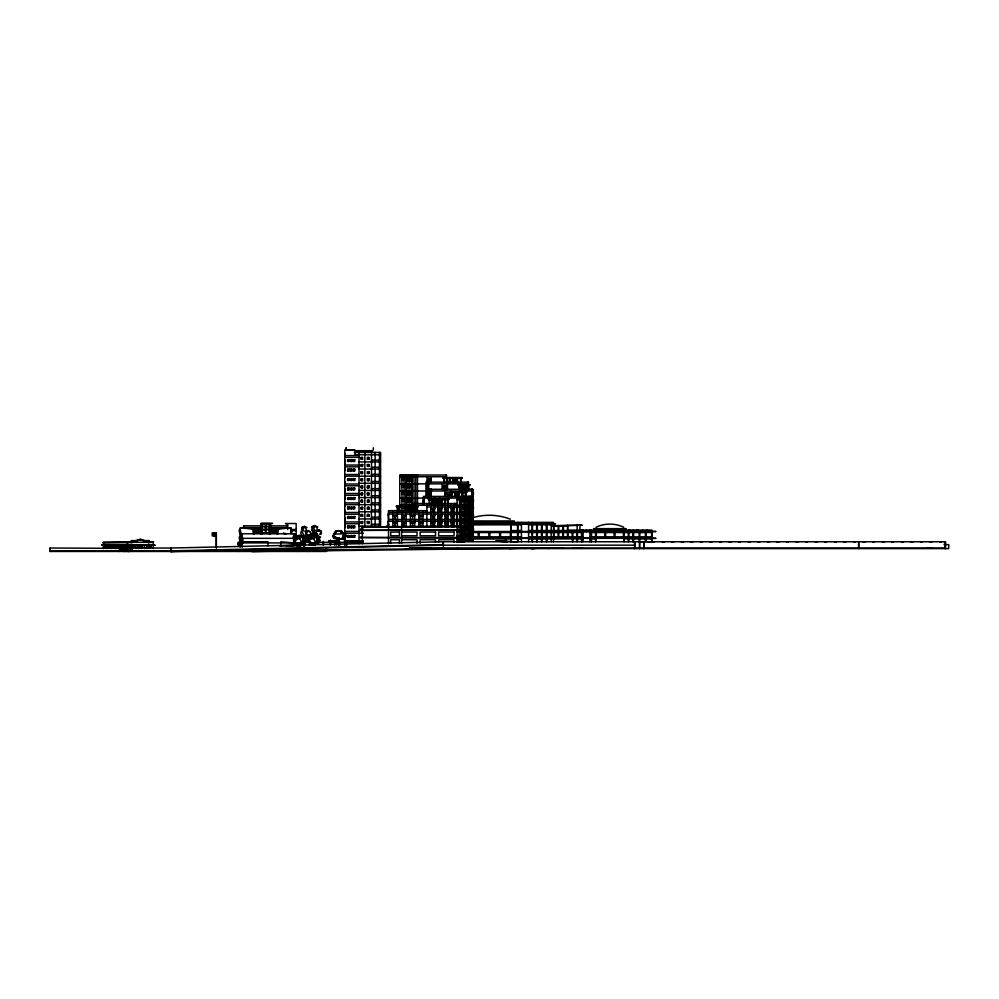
<?xml version="1.0" encoding="UTF-8"?>
<svg xmlns="http://www.w3.org/2000/svg" width="999" height="999" viewBox="0 0 999 999"><rect width="100%" height="100%" fill="white"/><g stroke="black" fill="none" stroke-linecap="round" stroke-linejoin="round"><path stroke-width="1.5" d="M240.272 543.756L240.272 546.603L240.272 527.996L253.396 528.746L240.272 527.996M314.598 545.329L314.598 544.53M338.898 541.745L338.624 537.949L338.998 538.523L336.85 537.962M423.501 503.546L423.501 498.126M445.591 496.416L445.591 492.707M447.914 496.878L447.789 494.48M457.117 496.416L457.142 542.332M459.103 498.126L459.103 496.416M459.577 496.416L459.49 526.935M461.351 498.126L461.351 496.416M461.85 496.416L461.85 499.837M463.399 498.126L463.399 496.416M463.911 496.416L463.961 540.896L472.939 540.896L472.889 537.2M465.222 498.126L465.222 496.416M465.746 496.416L465.746 499.837M467.382 496.416L467.382 540.896M468.231 498.126L468.231 496.416M468.781 496.416L468.781 499.837M469.393 498.126L469.393 496.416M469.955 496.416L470.005 540.896M470.329 498.126L470.329 496.416M471.603 540.896L471.603 496.416L423.501 496.416L423.501 504.083M562.787 530.544L562.787 526.248M563.436 530.544L563.436 526.248M299.225 543.169L299.176 545.953L297.202 545.042L298.389 545.791M298.426 550.661L300.175 550.724C299.525 550.511 298.901 550.337 299.051 550.711L298.339 550.736L299.263 550.199M312.312 528.946L313.536 536.176L313.274 530.644L313.786 535.377L317.295 535.177M311.064 549.825L311.201 550.836C317.794 550.237 304.096 550.924 315.572 550.149M313.199 544.68L313.124 543.169M314.648 544.467L314.51 542.644L314.785 545.142L314.86 544.293M338.861 539.847L338.786 538.149M339.073 539.248L339.273 538.286M338.811 544.967L338.736 542.794M303.584 535.889L303.471 546.091M311.875 529.682L313.574 532.542L314.922 533.166L316.521 532.03L316.034 530.382L314.398 530.207L313.736 527.734L312.675 527.472M338.524 544.742L339.073 544.18L339.398 544.892L339.26 543.731L338.524 544.842L338.549 542.644M313.424 543.531L313.436 544.842M314.36 543.531L314.373 542.482M120.529 549.138L122.74 548.738L120.255 548.876M338.474 543.806L338.461 544.954L338.549 543.706M314.285 536.176L313.474 530.644L314.086 535.352L316.084 535.064L314.098 535.252L313.424 530.644M123.277 549.687L122.153 549.438M304.52 535.614L303.858 536.788L304.333 535.864M313.823 535.514L313.798 536.226L313.786 535.377M338.748 545.154L338.773 544.23L339.21 545.267M120.105 548.326L49.95 548.039L49.95 551.46L326.448 551.46L326.448 548.601M123.277 549.9L119.605 549.999L123.314 549.6M120.105 548.226L121.678 548.264M122.44 550.087L122.39 549.65M122.827 548.026L123.401 548.414M301.898 536.888L299.812 538.798L295.479 538.836L297.178 535.839L299.188 535.377L302.135 536.088L303.946 537.774L302.535 543.044L299.775 543.768L299.438 542.819L299.275 543.993M313.411 543.668L313.349 542.819L313.174 543.993M339.098 538.723L339.123 545.017M121.953 548.826L122.04 548.788M299.275 550.786L299.051 549.962L299.825 550.037M313.636 550.549L315.309 550.012L314.673 550.736C312.025 552.272 312.212 549.225 311.276 550.599L313.986 550.649L312.287 550.624M314.435 550.087L312.999 550.586C311.213 551.386 313.786 549.188 312.949 550.711L312.237 550.736L314.885 550.661M345.354 537.587L345.904 534.128L344.805 533.828M338.474 539.897L338.624 537.899M120.929 550.087L119.655 549.687L120.38 550.074M121.616 550.037L122.215 549.999M122.69 550.049L122.053 549.999M314.872 542.894L314.872 544.617M338.698 538.586L338.461 537.887L338.836 543.918L338.998 541.495M120.654 550.024L121.341 549.987M338.861 539.972L339.36 545.042M315.147 544.53L315.01 543.344M299.538 546.116L299.563 542.819M312.362 543.656L312.325 542.819M338.798 537.986L339.086 542.957L338.973 539.16M303.821 546.091L303.371 535.526M299.438 542.719L299.363 545.429M313.249 544.517L313.336 542.719M338.998 540.521L338.886 538.011L336.788 538.936L333.666 538.299L333.017 535.826M338.911 539.697L338.748 538.985L338.723 539.822M312.2 542.819L312.287 544.842M339.385 543.743L338.786 544.967L338.873 543.668M299.225 542.732L299.438 542.819M313.124 542.732L313.349 542.819M338.911 537.849L338.748 539.123M339.086 545.179L339.535 543.831M121.753 548.114L122.502 548.039L120.717 548.264M338.549 540.634L338.624 539.835M338.649 542.732L338.661 541.608L339.51 544.905L339.448 543.743M339.46 544.892L338.986 540.384L339.435 541.633M387.562 527.047L388.923 524.425M663.136 541.945L663.836 541.945M691.72 541.833L692.544 541.945M758.691 541.833L759.515 541.945M873.513 541.833L874.325 541.945M921.478 541.945L922.314 541.945M930.931 541.833L931.742 541.833M313.773 535.277L313.274 530.644L313.773 535.189L315.971 536.675M312.862 531.068L313.024 535.139L312.163 536.151L310.689 532.829M312.025 543.993L312.088 543.169M305.457 532.33L305.719 530.656M313.549 543.868L313.386 543.056M305.294 540.459L305.195 538.898L304.732 540.172L305.294 540.459L306.556 536.987M339.173 544.255L338.723 545.292L339.073 544.18M338.249 541.608L338.786 539.048L338.436 539.772M338.773 544.905L338.998 543.668M338.823 545.042L338.449 539.61M304.258 537.462L305.007 536.076L304.071 536.451L304.258 537.462L305.582 539.085M305.007 540.422L304.32 540.909M314.623 543.818L314.685 542.981L315.522 543.531M317.857 537.774L316.433 543.044L313.674 543.768L308.566 542.17L310.701 538.598L313.524 536.525L316.034 536.088L318.431 539.285L317.232 541.795M303.271 538.573L304.096 537.4M339.048 539.835L339.235 539.123L342.033 539.173L344.031 535.639L343.444 534.078M302.51 535.626L302.21 536.713L305.594 534.952L307.118 531.755M303.109 538.286L302.135 536.088L299.625 536.525L295.042 540.646L294.668 542.17L299.775 543.768L294.668 542.17L295.042 538.886L296.179 539.41M307.355 540.409L307.792 538.886L307.417 542.17L312.525 543.768L309.54 542.182M308.566 542.17L308.941 538.886L310.077 539.41M303.072 535.701L302.21 536.713L300.736 533.391L302.522 526.86L305.407 526.835L306.531 530.394M302.535 543.044L303.309 540.447M316.433 543.044L317.607 539.148L318.431 539.285L316.77 539.41M315.796 536.888L313.711 538.798L309.378 538.836L311.076 535.839L313.087 535.377L316.034 536.088L317.008 538.286M311.201 550.836L311.8 550.062M304.395 546.091C305.619 536.825 308.916 528.683 304.757 546.091M303.246 535.464L303.946 543.219L306.843 537.025M316.121 537.549L316.496 536.426M315.072 543.893L317.819 543.781L319.081 540.197L319.917 540.334L318.756 542.932L314.972 543.219M341.945 539.085L343.194 535.501L344.031 535.639L342.869 538.236L340.846 538.873M313.574 532.542L314.398 530.207M306.631 532.342L307.954 530.581L310.539 531.78M316.571 531.78L317.894 530.019L320.529 531.743M304.97 542.132C301.785 547.564 311.688 526.523 303.846 543.568L303.858 546.153M304.283 544.068L305.657 539.36L303.946 543.219M339.235 537.749L338.811 538.536L338.449 537.899L338.861 538.985M303.684 550.549L305.469 549.675M338.661 539.672L338.174 540.447M311.8 550.711L311.101 550.736L313.961 549.6M313.636 549.974L315.821 549.912M310.152 534.79L310.639 533.641M320.092 534.215L320.592 533.066M321.004 534.215L321.503 533.066M317.819 543.781L319.917 540.334L319.33 538.773L317.495 535.851L314.535 535.327M304.308 526.111L303.921 526.96L307.005 527.534M314.248 525.536L312.837 527.559M313.873 526.96L314.26 526.111M315.172 525.536L314.772 526.386L317.869 526.972M334.066 534.078L335.427 531.156L338.374 530.631M304.72 550.736L305.357 550.012L301.236 550.824L302.709 549.949M304.857 550.511L305.182 549.837L304.195 550.224M314.673 550.736L315.147 549.837L313.748 550.549L314.498 549.675M314.198 550.849L315.397 550.099M305.17 538.024L305.719 536.962L305.007 536.076M313.761 550.724L315.397 550.162L313.199 550.124L315.784 550.099M334.852 533.503L336.101 531.206L338.836 530.694L344.18 533.853M311.963 550.886L312.874 550.724M313.112 550.886L313.723 550.037M334.802 534.078L336.538 531.156L338.661 530.631L341.608 531.156L343.544 534.153M315.534 534.378L316.558 532.767M309.765 538.773L308.741 540.397L309.265 539.922M334.265 537.612L332.867 535.701L333.891 534.078L341.845 533.803L341.608 531.156L336.626 531.231L333.629 533.803M314.91 550.486L311.8 550.636L312.45 550.287M308.366 535.389L307.667 536.438L308.816 536.913L310.177 535.951M305.157 539.448L305.756 538.623M306.193 533.616L307.168 535.764L306.156 533.828L308.241 530.432M319.093 529.857L317.882 531.218M301.86 530.157L302.372 529.507M311.813 530.157L312.325 529.507M294.605 540.409L295.479 539.31M308.504 540.409L309.378 539.31M320.966 532.405L321.453 531.793L320.229 530.419L318.806 530.019M311.451 536.738L307.417 542.17L310.689 542.182L313.674 543.768M304.021 539.285L301.623 542.007L299.812 538.798M318.431 539.285L315.522 542.007L313.711 538.798M312.512 527.272L313.374 526.286M346.141 536.463L341.783 539.248L338.461 539.148M301.248 550.836L303.109 550.174M313.049 549.6L311.176 550.262L313.299 550.312M311.763 550.549L313.112 550.087M309.765 535.239L310.764 534.203M319.705 534.677L320.704 533.628M343.594 534.04L340.472 531.156L341.933 533.104M314.086 549.9L313.911 550.037M302.547 528.096L301.648 527.834L302.522 526.86L304.046 527.797L305.407 526.835M341.783 539.248L342.632 538.723M304.645 543.481L303.846 543.568M297.39 544.305L295.941 544.705M310.152 544.305L308.691 544.705M311.301 544.305L309.84 544.705M662.325 541.833L663.136 541.833M836.213 541.945L834.402 541.833L836.063 541.945M911.088 541.833L912.749 541.945M930.231 541.833L930.931 541.945M939.797 541.833L941.458 541.945L939.647 541.945M311.064 550.387L312.662 549.949M297.028 545.654L297.714 545.429M297.427 537.624L299.625 536.525L299.188 535.377M311.326 537.624L313.524 536.525L313.087 535.377M311.975 550.162L311.201 550.274L312.887 550.162L311.975 549.825M596.028 527.272C604.632 523.051 615.122 523.051 623.738 527.272M303.521 535.464L304.258 543.081M314.935 535.876L315.871 535.514L316.583 536.388M343.306 535.689L345.854 535.764M360.714 529.782L362.325 529.208M360.714 537.487L362.325 536.913M135.852 540.621L140.447 539.185L144.793 540.621M135.939 541.196L140.447 539.772L144.718 541.196M216.296 535.726L212.225 535.789L212.225 532.942L216.296 532.879L216.383 547.889M306.293 536.338L308.728 535.651M315.022 536.101L317.457 535.427M472.415 517.794C484.765 513.986 498.351 514.497 510.377 519.218M306.069 536.338L308.641 535.651M314.722 536.101L317.295 535.427M318.569 537.549L320.667 537.062M297.927 544.742L296.853 544.505M311.825 544.742L310.751 544.505M319.755 537.062L317.657 537.549L319.717 537.549M319.767 537.624L318.356 537.949L319.156 538.324M309.927 535.839L311.95 535.377L312.375 536.525M306.293 535.988L308.728 535.514M317.457 535.177L314.31 535.851M302.647 550.711L301.848 550.636L305.12 550.249M308.641 535.514L305.382 535.476M308.229 538.836L309.553 538.598M316.221 543.256L318.756 542.932M343.032 539.198L344.018 539.085M338.349 538.336L333.666 538.299L333.429 535.689M538.773 547.939L531.406 548.601L541.982 547.964M286.089 545.966L304.695 545.179M227.51 550.998L222.04 550.886M288.886 545.929L298.089 545.179M639.323 541.995L644.118 541.645M647.976 542.007L652.597 541.645M582.317 547.927L573.151 548.039M291.034 527.996L277.922 528.746L291.034 527.996L291.034 533.753M443.356 545.179L170.692 551.46L443.356 548.601L443.356 541.758L170.692 548.039L170.692 551.46L180.045 550.986M279.77 545.966L295.354 545.179M563.436 547.976L551.086 548.039M303.808 538.024L303.908 536.925M509.165 548.601L523.576 547.952M558.666 547.964L544.742 548.039M304.795 537L305.719 536.962M217.957 550.886L238.212 550.499M241.171 550.948L228.871 550.886M265.697 550.924L251.686 550.886M241.258 549.925L217.957 550.461M386.351 527.347L386.326 526.348L388.499 526.286M170.692 551.46L195.242 550.936M287.35 550.936L251.686 551.46L303.097 550.948M326.124 550.374L355.582 549.949M405.207 549.238L425.374 548.938M326.423 550.711L543.019 548.039M457.43 548.039L458.354 548.026M471.603 496.416L470.954 496.416L471.603 498.126M373.326 447.752L373.326 449.825M355.02 450.686L372.702 450.686L355.02 451.261M354.333 452.435L380.582 452.435L380.582 526.073L359.016 526.073M380.582 454.782L355.02 454.782L355.02 450.087L344.755 450.087L344.767 534.203M359.016 455.569L344.755 455.569L345.117 456.318L344.767 453.221M344.755 457.342L359.016 457.342M361.176 457.455L362.662 457.455L362.625 459.24L361.176 459.24L361.201 457.455L361.251 459.178L362.612 459.178M379.982 457.517L379.982 459.178M367.295 459.24L368.956 459.24L368.943 457.455L367.295 457.455L367.307 459.24L368.906 459.178L368.893 457.517M345.329 460.127L345.117 460.876M371.428 460.127L379.433 460.127M351.885 461.476L350.462 461.476L350.462 459.69L351.885 459.69L351.885 461.476L351.773 459.815M359.016 461.913L380.582 461.913M380.244 464.585L379.982 466.308M362.612 464.647L361.226 464.647L361.251 466.308M367.357 464.647L368.906 464.647L368.893 466.308M344.755 465.047L359.016 465.047M344.755 466.833L359.016 466.833M371.428 467.257L379.433 467.257M344.643 469.018L345.329 469.043M359.016 469.043L380.582 469.043M350.574 469.293L351.773 469.293L351.885 470.966L350.462 470.966L350.462 469.18L351.885 469.18L351.773 470.841L350.574 470.841M354.62 469.293L353.434 469.293L353.434 470.841L354.62 470.841M361.176 471.715L362.662 471.715L362.662 473.501L361.176 473.501L361.201 471.715L361.251 473.439M379.982 471.765L379.982 473.439M371.428 474.388L379.433 474.388M359.016 474.525L344.755 474.525L345.117 477.709L344.805 474.712M345.329 476.173L380.582 476.173M399.762 476.735L446.541 476.735M406.143 477.023L411.9 477.023L411.9 510.964M406.393 477.31L411.65 477.31M401.973 478.509L404.021 478.509L403.097 478.571L403.109 479.47M431.093 478.446L427.584 478.446L427.584 482.155M350.574 478.771L351.773 478.771L351.773 480.332L350.574 480.332M354.62 478.771L353.434 478.771L353.434 480.332L354.62 480.332M361.176 478.846L362.662 478.846L362.662 480.631L361.176 480.631L361.176 478.846L361.251 480.569M379.982 478.896L379.982 480.569M406.755 478.946L411.625 478.946M401.973 479.532L404.021 479.532M427.584 480.157L431.093 480.157M406.73 480.531L411.625 480.531M406.73 480.644L411.625 480.644M345.329 481.518L345.117 482.267M371.428 481.518L379.433 481.518M359.016 483.304L380.582 483.304M399.762 483.866L468.456 483.866M344.755 484.016L359.016 484.016M344.755 485.789L359.016 485.789M401.973 485.639L404.021 485.639M406.755 485.651L411.625 485.651M426.935 485.639L427.884 485.639L427.822 486.663L426.935 486.663M379.982 486.026L380.307 487.749M401.973 486.663L404.021 486.663M447.177 487.287L442.707 487.287L446.953 487.35L446.928 489.747M406.73 487.487L411.625 487.487M362.612 487.699L361.226 487.699L361.251 486.026M367.357 487.699L368.906 487.699L368.906 486.026M371.428 488.648L379.433 488.648M428.733 489.285L472.889 489.285L472.889 492.707M359.016 490.434L380.582 490.434M399.762 490.996L472.889 490.996M406.73 491.058L411.625 491.058M429.995 491.283L431.218 491.283M430.02 491.57L431.193 491.57M466.845 491.858L450.874 491.858L450.874 492.482L466.845 492.482L466.77 491.858M472.015 492.707L473.464 492.707L473.464 494.418L471.878 494.48M401.973 492.769L404.021 492.769M406.755 492.782L411.625 492.782M426.935 492.769L427.884 492.769L427.822 493.793L426.935 493.793L427.859 493.731M430.045 492.707L428.184 492.707L428.184 494.418L430.045 494.418M362.662 493.106L361.176 493.106L361.201 494.88L362.662 494.88L362.625 493.106L361.226 493.156L361.251 494.83M367.295 493.106L368.956 493.106L368.943 494.88L367.295 494.88L367.307 493.106L368.906 493.156L368.893 494.83M379.982 493.156L379.982 494.83M344.755 493.494L359.016 493.494M402.897 493.731L402.023 493.731L402.023 492.819M401.973 493.793L404.021 493.793L402.934 492.769M406.73 494.505L411.625 494.505M450.112 494.418L445.517 494.418L445.517 492.707L450.112 492.707L450.112 496.89M406.73 494.617L411.625 494.617M344.755 495.279L359.016 495.279M371.428 495.779L379.433 495.779M344.643 497.627L345.329 497.564M359.016 497.564L380.582 497.564M350.574 497.739L351.773 497.739L351.773 499.288L350.462 499.4L350.462 497.627L351.885 497.627L351.885 499.4L350.574 499.288M354.62 497.739L353.434 497.739L353.434 499.288L354.62 499.288M406.73 498.076L411.625 498.076M472.652 498.064L399.762 498.126M423.638 498.414L423.151 504.607M430.706 499.425L446.503 499.425M448.751 499.612L428.396 499.612L428.396 498.988L448.751 498.988L448.663 499.612L448.539 498.988M401.973 499.9L404.021 499.9M406.755 499.912L411.625 499.912M435.314 499.837L439.373 499.837L439.335 504.02M457.117 499.837L473.464 499.837L473.464 501.548L471.878 501.61M361.176 500.237L362.662 500.237L362.662 502.01L361.176 502.01L361.176 500.237L361.251 501.96M379.982 500.287L379.982 501.96M401.973 500.924L404.021 500.924M435.314 501.548L439.373 501.548M459.577 501.548L462.337 501.548L462.337 499.837M463.911 501.548L466.271 501.548L466.271 499.837M467.382 501.548L469.318 501.548L469.318 499.837M469.955 501.548L471.453 501.548L471.453 499.837M423.813 501.923L423.876 504.145M345.329 502.909L359.016 502.972M371.428 502.909L379.433 502.909M414.011 503.546L456.181 503.546L456.181 505.257M344.755 504.682L380.582 504.682M399.762 505.257L414.011 505.257M414.797 505.257L472.939 505.257M405.844 506.555L401.511 506.743M407.667 506.555L414.847 506.555M417.982 506.743L396.278 506.743L396.328 506.118L417.982 506.118L417.882 506.743M401.973 507.03L404.021 507.03M406.755 507.042L411.625 507.042M426.898 506.968L473.464 506.968L473.464 508.678L472.015 508.678M351.885 507.105L350.462 507.105L350.462 508.891L351.885 508.891L351.885 507.105L351.773 508.778M402.897 507.08L402.023 507.08L402.048 507.992M403.097 507.08L403.971 507.08M379.982 507.417L379.982 509.09M401.973 508.054L404.021 508.054M417.17 508.678L414.56 508.678L414.56 506.968L417.17 506.968L417.12 511.151M451.173 508.678L454.445 508.678L454.445 506.968M406.73 508.878L411.625 508.878M417.145 508.741L415.035 508.741L415.035 510.676M434.515 508.728L430.831 508.728L434.84 508.678L434.84 506.968M441.645 508.728L438.211 508.728L442.008 508.678L442.008 506.968M448.164 508.728L445.03 508.728L448.563 508.678L448.563 506.968M451.211 508.728L454.008 508.728L454.046 526.648L451.211 526.585L451.173 503.546M470.954 512.387L470.954 508.678L469.967 508.728L471.453 508.678L471.453 506.968M472.652 508.728L472.889 528.359M371.428 510.039L379.433 510.039M426.898 510.676L388.511 510.676L388.511 543.756M359.016 511.813L380.582 511.813M344.755 512.462L359.016 512.462M388.511 512.387L472.939 512.387M344.755 514.235L359.016 514.235M388.449 514.21L388.511 515.122M361.176 514.485L362.662 514.485L362.662 516.271L361.176 516.271L361.201 514.485L361.251 516.221L362.612 516.221M379.982 514.547L379.982 516.221M392.944 515.809L397.402 515.809M401.76 515.809L406.218 515.809L406.218 514.098M410.427 515.809L414.822 515.809L414.822 514.098M418.856 515.809L423.139 515.809L423.139 514.098M430.781 515.809L434.84 515.809L434.84 514.098M438.161 515.809L442.008 515.809L442.008 514.098M444.992 515.809L448.563 515.809L448.563 514.098M451.173 515.809L454.445 515.809L454.445 514.098M459.577 515.809L462.337 515.809L462.337 514.098M463.911 515.809L466.271 515.809L466.271 514.098M467.382 515.809L469.318 515.809L469.318 514.098M469.955 515.809L471.453 515.809L471.453 514.098M472.015 515.809L473.464 515.809L473.464 514.098L387.937 514.098L388.511 515.871M392.994 515.859L397.302 515.859M401.81 515.859L406.069 515.859M410.464 515.859L414.622 515.859M418.881 515.859L422.889 515.859M430.831 515.859L434.515 515.859M438.211 515.859L441.645 515.859M445.03 515.859L448.164 515.859M451.211 515.859L454.008 515.859M459.615 515.859L461.863 515.859M463.936 515.859L465.784 515.859M467.395 515.859L468.818 515.859M469.967 515.859L470.941 515.859M367.295 516.271L368.956 516.271L368.956 514.485L367.295 514.485L367.295 516.271L368.906 516.221L368.893 514.547M350.574 516.708L351.773 516.708L351.773 518.256L350.574 518.256M354.62 516.708L353.434 516.708L353.434 518.256L354.62 518.256M371.428 517.17L379.433 517.17M359.016 518.943L380.582 518.943M472.939 519.517L388.449 519.455L388.449 515.809M471.728 520.941L514.323 520.941M362.662 521.615L361.176 521.615L361.201 523.401L362.662 523.401L362.625 521.615L361.226 521.678L361.251 523.351M367.295 521.615L368.956 521.615L368.956 523.401L367.295 523.401L367.295 521.615L368.906 521.678L368.906 523.351M379.982 521.678L379.982 523.351M344.755 521.94L359.016 521.94M388.449 522.252L388.449 521.291M472.564 522.365L553.533 522.365L553.533 541.72M392.944 522.939L397.402 522.939M401.76 522.939L406.218 522.939L406.218 521.228M410.427 522.939L414.822 522.939L414.822 521.228M418.856 522.939L423.139 522.939L423.139 521.228M430.781 522.939L434.84 522.939L434.84 521.228M438.161 522.939L442.008 522.939L442.008 521.228M444.992 522.939L448.563 522.939L448.563 521.228M451.173 522.939L454.445 522.939L454.445 521.228M459.577 522.939L462.337 522.939L462.337 521.228M463.911 522.939L466.271 522.939L466.271 521.228M467.382 522.939L469.318 522.939L469.318 521.228M469.955 522.939L471.453 522.939L471.453 521.228M471.878 522.989L473.464 522.939L473.464 521.228L387.937 521.228L388.449 526.648L472.652 526.585M344.755 523.726L359.016 523.726M472.277 523.801L555.556 523.801L472.277 524.363M371.428 524.288L379.433 524.288M511.088 524.363L517.557 524.363M472.564 524.825L521.453 524.825M528.583 524.825L553.533 524.825M261.85 525.836L243.581 525.836L243.544 527.447M269.455 525.836L287.724 525.899M344.643 526.073L345.329 526.073M553.533 526.248L567.794 526.248M392.994 526.585L397.302 526.585M406.069 526.585L401.81 526.585L401.748 510.676M410.464 526.585L414.622 526.585L414.66 510.676M438.211 526.585L441.645 526.585L441.658 503.546M459.615 526.585L461.863 526.585L461.9 508.678L459.615 508.728L462.337 508.678L462.337 506.968M463.936 526.585L465.784 526.585M467.395 526.585L468.818 526.585M469.967 526.585L470.941 526.585L470.954 522.939M261.95 527.609L243.694 527.609L243.694 525.899M269.368 527.609L287.612 527.609M463.911 528.359L473.464 528.359L473.464 530.069L471.878 530.119M593.518 528.646L626.248 528.646M251.973 528.746L261.95 528.746L261.95 534.003M279.345 528.746L269.368 528.746L269.368 534.003M240.272 529.495L239.423 529.495L239.423 532.317L240.559 532.317M253.396 529.495L262.587 529.495M268.719 529.495L277.922 529.495M290.472 529.495L296.166 529.495M253.396 530.069L261.95 530.069M270.504 530.069L277.922 530.069M463.911 530.069L466.271 530.069L466.271 528.359M467.382 530.069L469.318 530.069L469.318 528.359M469.955 530.069L471.453 530.069L471.453 528.359M464.935 530.357L359.902 530.357L464.935 529.782L464.91 533.716L464.722 529.782M510.764 530.544L521.453 530.544M528.583 530.544L567.469 530.544M579.732 530.556L580.057 525.224M239.423 530.644L240.559 530.644L240.559 536.625L239.423 536.625L239.423 539.448L240.559 539.448M253.396 530.756L262.625 530.644M268.694 530.644L277.922 530.744M296.166 530.644L290.746 530.631L290.746 532.317L291.895 532.317L291.895 529.495M359.016 531.418L344.755 531.418L345.117 532.18M472.165 531.493L656.006 531.493L472.277 532.067M259.34 531.893L254.096 531.893L254.096 532.979L259.403 533.029L259.403 531.83L254.046 531.83L254.046 534.228M277.21 531.893L271.965 531.893L271.965 532.979M401.598 532.067L417.02 532.067L417.02 535.776L401.598 535.776M457.142 532.067L463.786 532.067M472.627 532.529L521.453 532.529M528.583 532.529L583.079 532.529M589.872 532.529L651.972 532.529M277.21 532.979L271.915 533.029L271.915 531.83L277.272 531.83L277.272 534.228M254.096 533.091L255.769 533.091M275.537 533.091L277.21 533.091M344.755 533.204L363.386 533.204M261.663 533.354L265.372 533.354M265.946 533.354L269.643 533.354M463.911 533.778L472.939 533.778M240.509 534.79L240.509 532.405M463.911 535.489L473.464 535.489L473.464 537.2L472.015 537.2M350.574 535.664L351.773 535.664L351.773 537.225L350.462 537.337L350.462 535.551L351.885 535.551L351.885 537.337L350.574 537.225M354.62 535.664L353.434 535.664L353.434 537.225L354.62 537.225M457.142 535.776L463.786 535.776M293.319 536.625L296.166 536.625M472.627 536.825L521.453 536.825M528.583 536.825L583.079 536.825M589.922 536.825L651.972 536.825M463.911 537.2L466.271 537.2L466.271 535.489M467.382 537.2L469.318 537.2L469.318 535.489M469.955 537.2L471.453 537.2L471.453 535.489M463.936 537.25L465.784 537.25M467.395 537.25L468.818 537.25M469.967 537.25L470.941 537.25M464.935 537.487L359.902 537.487L464.935 538.049M239.423 537.774L240.559 537.774L240.559 543.756M293.319 537.774L296.166 537.774M472.727 537.774L656.006 538.336L472.564 538.336M472.564 538.911L521.453 538.911M528.583 538.911L583.079 538.798M589.922 538.798L595.854 538.798M623.913 538.798L651.972 538.798M401.598 539.76L417.02 539.76L417.02 543.468M457.142 539.76L463.786 539.76M336.638 540.334L336.638 545.179M136.101 540.621L131.319 540.621L131.319 542.045M144.555 540.621L149.326 540.621L149.326 542.045M328.546 540.759L336.638 540.759M363.299 540.759L344.193 540.759L363.299 541.046M148.951 540.909L144.643 540.909L140.322 539.485L136.014 540.909L131.706 540.909L131.843 542.619M336.576 540.909L328.596 540.958L336.638 541.046M344.755 540.909L363.299 540.909M505.432 540.971L495.741 540.971L507.067 542.007M131.843 541.196L136.176 541.196M144.48 541.196L148.814 541.196L148.814 542.619M496.84 541.033L505.656 541.033M242.282 541.758L267.957 541.758L267.957 545.754M240.509 541.92L240.509 538.374M652.609 541.833L654.42 541.833L652.609 541.945M903.183 541.945L901.373 541.833M912.749 541.833L911.088 541.945M920.516 541.833L922.314 541.833M930.081 541.945L931.742 541.945M132.08 542.045L103.009 542.619L132.08 542.619L132.08 541.196M148.426 542.045L153.634 542.045L148.426 542.619M241.758 542.257L237.999 542.257L237.999 544.892L240.846 544.892M301.985 542.332L310.539 542.332M317.657 542.332L363.299 542.332M350.1 542.682L353.671 542.682M237.999 543.756L240.846 543.756M293.319 543.756L296.166 543.756L296.166 544.892L293.319 544.892M242.282 544.043L240.572 544.043L242.282 542.907L293.619 542.907L280.781 541.758L280.781 545.754M443.356 544.617L170.692 550.886L129.895 550.886M944.055 544.617L948.725 544.617L948.725 548.601L409.428 548.601M101.823 545.217L154.808 545.217M634.602 545.179L443.156 545.179L443.156 541.758L945.541 541.758L945.541 548.601M104.333 546.328L106.331 546.89M108.329 546.328L110.39 546.328L108.379 546.89M116.334 546.328L118.394 546.89L116.384 546.328M129.545 546.328L133.878 546.328L129.595 546.84M142.507 546.328L138.174 546.328L142.482 546.89M104.358 546.553L106.356 546.553M108.354 546.553L110.365 546.553M112.363 546.553L114.361 546.553M116.359 546.553L118.369 546.553M120.367 546.553L122.365 546.553M124.363 546.553L126.374 546.553M129.595 546.553L133.829 546.553M138.224 546.553L142.457 546.553M146.841 546.553L151.074 546.553M104.358 546.665L106.356 546.665M108.354 546.665L110.365 546.665M112.363 546.665L114.361 546.665M116.359 546.665L118.369 546.665M120.367 546.665L122.365 546.665M124.363 546.665L126.374 546.665M129.595 546.665L133.829 546.665M138.224 546.665L142.457 546.665M146.841 546.665L151.074 546.665M106.381 546.89L104.408 546.84M114.385 546.89L112.338 546.328L114.336 546.89M126.386 546.89L124.388 546.328L126.336 546.89M146.791 546.89L151.099 546.328L146.816 546.89M104.333 547.464L106.381 547.464M108.329 547.464L110.39 547.464M112.338 547.464L114.385 547.464M116.334 547.464L118.394 547.464M119.455 547.464L123.851 547.464M124.338 547.464L126.386 547.464L126.336 551.46M138.174 547.464L142.507 547.464M146.791 547.464L151.124 547.464M130.644 547.752L129.895 547.752L129.895 551.46M132.33 548.039L170.841 548.039L170.841 551.46M409.428 548.039L944.792 548.039L944.792 541.758M119.568 548.239L123.401 548.114M119.593 548.414L120.392 548.326M130.632 548.538L131.781 548.538L131.731 550.099L130.632 550.099L130.632 548.538L130.682 550.099M326.448 549.175L325.312 549.75M326.448 549.75L324.176 549.75L324.176 550.886M298.089 550.037L238.212 550.037L238.212 551.46M324.176 550.312L323.027 550.886M303.122 550.661L304.932 550.661M49.95 550.886L123.851 550.886M296.853 550.886L326.448 550.886M468.781 505.257L469.955 505.257M313.024 535.139L314.298 535.314M317.857 530.319L321.403 531.218M307.904 530.881L310.589 532.317M304.545 539.847L305.432 539.91M311.788 550.062L313.511 550.137M504.994 540.971L516.171 541.995M428.109 548.601L422.914 548.601M335.327 538.274L337.662 538.548M423.414 548.601L418.831 548.601M286.463 533.703L283.291 533.254L285.214 533.953M418.606 548.601L414.66 548.601M310.851 543.793L311.488 543.893M309.702 543.793L310.339 543.893M296.953 543.793L297.59 543.893M413.723 548.601L410.414 548.601M409.615 548.089L412.325 548.039M338.474 540.397L338.898 541.545M296.628 545.529L297.265 545.666M314.922 536.6L315.572 536.763M298.476 545.641L297.202 544.992L299.438 545.879L299.525 544.505L299.538 545.816M337.125 538.661L339.285 539.273L336.301 538.086M312.5 528.096L311.601 527.834L312.475 526.86L313.961 526.798L311.601 527.272L312.462 526.286L316.271 526.261L317.382 529.832M339.161 540.397L339.335 541.545M337.337 538.274L333.341 535.639M293.619 544.617L296.466 545.754M316.433 536.8L315.522 536.401L315.871 535.314L316.621 535.889M386.326 526.348L386.95 526.623M315.534 526.323L316.945 526.972M319.268 537.375L320.067 537.749M319.156 537.749L316.883 533.616M309.203 538.324L307.704 538.124L308.853 538.124L308.529 536.213M310.052 543.831L310.701 544.355M903.034 541.833L901.523 541.945M319.28 530.394L320.492 531.218M316.246 534.915L316.895 535.414M315.334 534.915L315.984 535.414M305.931 535.889L306.668 536.463M334.49 536.413L339.36 539.922M344.755 462.799L345.117 463.449L345.005 460.776M344.755 467.37L345.117 468.007M344.755 484.19L345.117 484.84L345.005 482.167M344.755 488.761L345.117 489.398M344.755 495.891L345.117 496.528M344.767 503.121L345.117 503.658M344.755 505.581L345.117 506.218L345.005 503.546M344.755 510.139L345.117 510.789M344.755 517.27L345.117 517.919M344.767 524.512L345.117 525.049M344.755 526.972L345.117 527.609L345.005 524.937M344.755 538.661L345.117 539.298M344.917 463.236L344.805 460.452M344.767 470.042L345.117 470.579L345.005 467.907M344.917 484.615L344.805 481.843M344.767 491.433L345.117 491.97L345.005 489.285M344.917 496.316L345.117 499.088L344.755 498.451M344.917 506.006L344.805 503.234M344.767 512.824L345.117 513.349L345.005 510.676M344.917 517.707L345.117 520.479L344.755 519.842M344.917 527.397L344.805 524.612M344.917 539.085L345.117 541.87L344.755 541.233M314.947 535.514L315.659 536.388M314.086 535.352L312.787 532.18M338.711 537.887L339.098 538.985M121.316 549.1L121.828 548.738M316.096 533.254L317.07 535.102M301.71 531.043L303.496 534.627M302.535 528.246L304.046 531.331M314.086 536.176L312.787 532.479M344.805 467.582L344.917 470.367M344.805 488.973L344.917 491.745M344.805 510.364L344.917 513.136M316.146 533.041L317.108 535.202M310.689 533.391L311.676 535.614M308.479 536.138L308.816 536.913M313.549 535.352L312.6 532.18M310.427 537.986L310.751 538.886M296.528 537.986L296.853 538.886M338.773 544.23L339.061 545.017M338.961 540.734L339.635 542.794M339.111 541.658L339.623 544.942L338.898 540.734M313.761 536.301L312.675 532.517M314.535 531.992L314.922 533.166M312.125 550.012L312.4 550.886M302.173 550.012L302.447 550.886M342.395 533.528L341.708 531.231L342.307 533.454M344.767 495.991L344.917 498.876M344.767 517.382L344.917 520.267M344.767 538.773L344.917 541.658M339.173 541.72L339.485 542.869L339.323 541.658M338.436 541.545L339.023 543.893M313.586 543.643L313.723 544.767M312.437 543.643L312.575 544.767M299.688 543.643L299.887 545.953L299.825 544.767M338.761 540.671L338.948 541.658M921.478 541.833L920.516 541.945M873.65 541.945L872.826 541.945M758.815 541.833L758.004 541.945M691.845 541.833L691.033 541.945M338.673 542.857L338.286 540.447L338.374 541.583M338.499 541.495L338.748 543.843M339.623 542.844L339.847 544.967M339.26 543.756L339.385 544.905M317.495 535.851L317.732 538.498M304.458 539.273L304.62 543.056M313.948 526.236L313.986 527.222M304.008 526.798L304.046 527.797M304.133 536.738L304.308 542.969M304.408 539.335L304.495 543.219M339.148 539.61L339.248 540.484M315.022 544.305L315.035 545.104M945.329 541.758L945.329 544.617M945.004 541.758L945.004 548.601M944.579 542.22L944.579 543.468M931.78 548.039L927.447 548.039M893.618 541.833L891.807 541.833M893.468 541.945L891.957 541.945M884.053 541.833L882.242 541.945M883.903 541.945L882.392 541.945M874.487 541.833L872.676 541.945M864.909 541.945L863.099 541.945M864.759 541.945L863.248 541.945M858.778 541.758L858.778 548.601M858.578 541.758L858.578 548.039M855.344 541.945L853.533 541.833M855.194 541.945L853.683 541.945M845.778 541.945L843.968 541.833M845.629 541.945L844.118 541.945M826.648 541.833L824.837 541.945M826.485 541.945L824.987 541.945M817.07 541.833L815.259 541.945M816.92 541.945L815.409 541.945M807.504 541.833L805.694 541.945M807.354 541.945L805.843 541.945M797.939 541.833L796.128 541.833M797.789 541.945L796.278 541.945M788.373 541.833L786.563 541.833M788.223 541.945L786.712 541.945M778.808 541.945L776.997 541.945M778.646 541.945L777.147 541.945M769.23 541.945L767.419 541.833M769.08 541.945L767.582 541.945M759.665 541.833L757.854 541.833M750.099 541.833L748.288 541.945M749.949 541.945L748.438 541.945M740.534 541.833L738.723 541.945M740.384 541.945L738.873 541.945M730.968 541.945L729.158 541.833M730.818 541.945L729.307 541.945M721.39 541.945L719.58 541.945M721.241 541.945L719.742 541.945M711.825 541.945L710.014 541.945M711.675 541.945L710.164 541.945M702.26 541.945L700.449 541.833M702.11 541.945L700.599 541.945M692.694 541.833L690.883 541.945M683.129 541.833L681.318 541.833M682.979 541.945L681.468 541.945M673.551 541.945L671.74 541.833M673.401 541.945L671.902 541.945M663.985 541.833L662.325 541.945M651.972 541.658L651.972 530.069L567.794 530.069L567.794 525.224M651.648 532.529L651.648 536.825M651.648 538.798L651.648 541.658M647.29 530.069L647.29 531.493M646.066 532.529L646.066 536.825M646.066 538.798L646.066 541.658M645.404 532.529L645.404 536.825M645.404 538.798L645.404 541.658M643.968 541.758L643.968 548.601M643.768 541.758L643.768 548.601M642.619 530.069L642.619 531.493M639.822 532.529L639.822 536.825M639.822 538.798L639.822 541.658M639.685 541.758L639.685 548.601M639.485 541.758L639.485 548.601M639.173 532.529L639.173 536.825M639.173 538.798L639.173 541.658M637.936 530.069L637.936 531.493M636.688 530.069L636.688 531.493M634.815 541.758L634.815 548.601M634.602 541.758L634.602 548.601M633.591 532.529L633.591 536.825M633.591 538.798L633.591 541.658M633.266 530.069L633.266 541.658M632.941 532.529L632.941 536.825M632.941 538.798L632.941 541.658M629.845 530.069L629.845 531.493M628.92 532.529L628.92 536.825M628.92 538.798L628.92 541.658M628.583 530.069L628.583 532.067M628.259 532.529L628.259 536.825M628.259 538.798L628.259 541.658M624.238 532.529L624.238 536.825M624.238 538.798L624.238 541.658M623.913 530.069L623.913 541.658M623.451 532.529L623.451 536.825M615.022 532.529L615.022 536.825M614.098 532.529L614.098 536.825M605.669 532.529L605.669 536.825M604.745 532.529L604.745 536.825M596.316 532.529L596.316 536.825M595.854 530.069L595.854 541.658M595.529 532.529L595.529 536.825M595.529 538.798L595.529 541.658M591.508 532.529L591.508 536.825M591.508 538.798L591.508 541.658M591.183 530.069L591.183 541.658M589.922 530.069L589.922 541.72M586.5 530.069L586.5 531.493M583.079 530.069L583.079 541.72M581.83 530.069L581.83 541.658M581.493 532.529L581.493 536.825M581.493 538.798L581.493 541.658M577.472 532.529L577.472 536.825M577.472 538.798L577.472 541.658M577.147 525.224L577.147 530.069M576.823 532.529L576.823 536.825M576.823 538.798L576.823 541.658M572.802 532.529L572.802 536.825M572.802 538.798L572.802 541.72M572.477 537.774L572.477 541.72M572.14 532.529L572.14 536.825M568.119 532.529L568.119 536.825M567.469 526.248L567.469 531.493M567.469 532.529L567.469 536.825M563.436 532.529L563.436 536.825M562.787 532.529L562.787 536.825M558.766 526.248L558.766 530.544M558.766 532.529L558.766 536.825M558.116 526.248L558.116 530.544M558.116 532.529L558.116 536.825M553.858 526.248L553.858 530.544M553.858 532.529L553.858 536.825M553.209 524.825L553.209 525.786M551.186 524.825L551.186 530.544M551.186 532.529L551.186 536.825M551.186 538.911L551.186 541.72M548.401 547.752L548.401 548.601M547.002 524.825L547.002 530.544M547.002 532.529L547.002 536.825M547.002 538.911L547.002 541.72M546.353 524.825L546.353 530.544M546.353 532.529L546.353 536.825M546.353 538.911L546.353 541.72M542.157 524.825L542.157 530.544M542.157 532.529L542.157 536.825M542.157 538.911L542.157 541.72M541.508 524.825L541.508 530.544M541.508 532.529L541.508 536.825M541.508 538.911L541.508 541.72M537.312 524.825L537.312 530.544M537.312 532.529L537.312 536.825M537.312 538.911L537.312 541.72M536.663 524.825L536.663 530.544M536.663 532.529L536.663 536.825M536.663 538.911L536.663 541.72M532.467 524.825L532.467 530.544M532.467 532.529L532.467 536.825M532.467 538.911L532.467 541.72M532.142 522.365L532.142 541.72M528.583 522.365L528.583 541.72M525.012 547.889L525.012 548.601M521.453 522.365L521.453 541.72M517.882 522.365L517.882 541.72M517.557 524.825L517.557 530.544M517.557 532.529L517.557 536.825M517.557 538.911L517.557 541.72M511.088 524.825L511.088 530.544M511.088 532.529L511.088 536.825M511.088 538.911L511.088 541.72M510.764 522.365L510.764 541.72M510.302 532.529L510.302 536.825M505.569 537.774L505.569 541.533M500.524 532.529L500.524 536.825M499.6 532.529L499.6 536.825M489.835 532.529L489.835 536.825M488.911 532.529L488.911 536.825M479.133 532.529L479.133 536.825M478.209 532.529L478.209 536.825M473.214 492.707L473.214 494.418M473.214 499.837L473.214 501.548M473.214 506.968L473.214 508.678M473.214 514.098L473.214 515.809M473.214 521.228L473.214 522.939M473.214 528.359L473.214 530.069M473.214 535.489L473.214 537.2M473.176 537.774L473.176 541.533M472.939 494.418L472.889 499.837M472.939 501.548L472.889 506.968M472.889 530.069L472.889 535.489M472.652 489.285L472.702 540.896M472.177 489.285L472.227 540.896M472.077 489.285L472.077 490.996M471.665 489.285L471.665 490.996M470.954 505.257L470.954 501.548L470.891 506.968M470.954 515.809L470.954 519.517M470.954 533.778L470.954 530.069L470.891 535.489M470.891 498.126L470.891 499.837M470.891 508.678L470.891 528.359M470.504 499.837L470.417 505.194M470.504 506.968L470.467 512.325M470.504 514.098L470.504 515.809M470.504 521.228L470.504 522.939M470.504 528.359L470.467 533.716M470.504 535.489L470.504 537.2M470.467 515.859L470.442 519.455M470.442 522.989L470.492 526.585M470.417 537.25L470.467 540.846M469.33 484.727L469.293 485.352M469.318 506.968L469.318 508.678L467.382 508.678L468.818 508.728L468.781 528.359M469.093 485.352L458.941 485.352M468.831 484.727L468.893 485.352M468.831 501.548L468.831 505.257M468.831 508.678L468.831 512.387M468.831 515.809L468.831 519.517M468.831 522.939L468.831 526.648M468.831 530.069L468.831 533.778M468.831 537.2L468.831 540.896M468.631 484.727L468.731 489.585M468.781 501.548L468.781 506.968M468.781 530.069L468.781 535.489M468.781 537.2L468.781 540.896M468.444 489.647L468.456 482.155L425.924 482.155L425.911 496.703M468.256 482.155L468.256 483.866M468.319 484.727L468.356 485.352M468.056 485.164L468.169 489.585M468.094 501.61L468.144 505.194M468.056 508.728L468.144 512.325M468.056 515.859L468.094 519.455M468.119 522.989L468.144 526.585M468.119 530.119L468.094 533.716M468.056 537.25L468.094 540.846M467.919 484.727L467.982 489.585M467.919 499.837L467.919 501.548M467.919 506.968L467.919 508.678M467.919 514.098L467.919 515.809M467.919 521.228L467.919 522.939M467.919 528.359L467.919 530.069M467.919 535.489L467.919 537.2M467.719 482.155L467.719 483.866M467.782 484.727L467.707 485.352M467.569 484.727L467.569 485.352M467.257 484.727L467.257 485.352M466.608 485.352L466.62 489.585M466.433 484.727L466.433 489.585M466.271 506.968L466.271 508.678L463.911 508.678L465.784 508.728L465.746 528.359M466.121 484.727L466.121 485.352M466.121 491.858L466.121 492.482M465.821 491.858L465.734 496.715M465.746 501.548L465.746 506.968M465.796 530.069L465.746 535.489M465.796 537.2L465.746 540.896M465.571 496.715L465.546 492.295L465.472 496.715M465.059 484.727L464.972 489.585M464.747 484.727L464.785 489.585M464.56 484.727L464.485 485.352M464.41 485.352L464.423 489.585M464.373 491.858L464.373 492.482M464.423 499.837L464.423 501.548M464.423 506.968L464.423 508.678M464.423 514.098L464.423 515.809M464.423 521.228L464.423 522.939M464.423 528.359L464.423 530.069M464.423 535.489L464.423 537.2M464.173 484.727L464.235 489.585M464.085 491.858L464.085 492.482M463.861 484.727L463.861 485.352M463.848 491.858L463.986 492.482M463.736 491.858L463.736 492.482M463.786 526.361L463.786 542.232M463.548 484.727L463.548 485.352M463.548 526.361L463.586 542.232M462.924 485.352L462.937 489.585M462.999 526.361L462.999 542.232M462.749 484.727L462.749 489.585M462.774 491.858L462.587 496.715M462.45 484.727L462.45 485.352M462.475 491.858L462.487 496.715M462.187 491.858L462.187 492.482M462 492.482L462.1 496.715M462.038 526.361L462.038 542.232M461.838 492.482L461.938 496.715M461.85 501.548L461.85 506.968M461.738 477.597L461.738 478.221M461.513 477.597L461.513 478.221M461.238 477.597L461.238 478.221M461.301 484.727L461.201 489.585M460.989 484.727L461.014 489.585M460.926 491.858L460.926 492.482M460.776 478.221L460.851 482.455M460.801 484.727L460.739 485.352M460.814 491.858L460.814 492.482M460.789 501.61L460.739 505.194M460.739 508.728L460.739 512.325M460.739 515.859L460.739 519.455M460.789 522.989L460.714 542.232M460.601 478.221L460.676 482.455M460.676 485.352L460.689 489.585M460.639 491.858L460.514 492.482M460.689 501.61L460.689 505.194M460.689 508.728L460.689 512.325M460.689 515.859L460.689 519.455M460.689 522.989L460.689 526.585M460.427 484.727L460.502 489.585M460.102 478.221L445.042 478.221M460.139 484.727L460.139 485.352M459.902 491.858L459.902 492.482M460.077 499.837L460.077 501.548M460.077 506.968L460.077 508.678M460.077 514.098L460.077 515.809M460.077 521.228L460.077 522.939M459.852 484.727L459.84 485.352M459.752 491.858L459.752 492.482M459.353 484.727L459.265 489.585M459.265 491.858L459.09 496.715M459.078 484.727L459.078 489.585M459.078 526.361L459.078 542.232M458.978 491.858L458.991 496.715M458.778 484.727L458.778 485.352M458.753 492.482L458.691 496.715M458.441 477.597L458.441 478.221M458.566 491.858L458.479 496.715M458.241 477.597L458.241 478.221M458.304 491.858L458.316 496.715L458.029 491.858M458.166 477.597L458.166 478.221M457.967 477.597L457.967 478.221M457.455 478.034L457.405 482.455L457.33 478.221M457.505 491.858L457.505 492.482M457.217 491.858L457.18 492.482M457.092 491.858L457.092 492.482M456.78 477.597L456.78 478.221M456.943 491.858L456.943 492.482M456.593 477.597L456.593 478.221M456.643 526.648L456.643 503.546L454.008 503.546L454.008 506.968M455.794 477.597L455.794 482.455M455.769 491.858L455.756 496.715M455.544 477.597L455.631 482.455M455.519 492.482L455.594 496.715M455.469 491.858L455.494 496.715M455.269 477.597L455.269 478.221M455.257 492.482L455.257 496.715M455.007 477.597L454.97 478.221M454.97 491.858L454.97 492.482M454.695 477.597L454.695 478.221M454.695 491.858L454.695 492.482M454.508 491.858L454.508 492.482M454.308 482.455L454.308 478.221L454.133 482.455M454.395 491.858L454.395 492.482M454.083 491.858L454.245 492.482M454.058 542.232L454.058 539.76L438.623 539.76L438.623 542.232M453.796 491.858L453.796 492.482M453.171 478.221L453.009 477.597L452.959 478.221M452.722 477.597L452.747 482.455M452.622 512.325L452.672 508.728L452.547 512.325M452.622 515.859L452.672 519.455L452.547 515.859M452.672 526.585L452.622 522.989L452.547 526.585M452.485 477.597L452.572 482.455M452.185 492.482L452.185 496.715M452.097 477.597L452.097 478.221M452.085 492.482L452.023 496.715M451.835 477.597L451.835 478.221M451.923 492.482L451.923 496.715M451.635 491.858L451.635 492.482M451.61 506.968L451.61 508.678M451.61 514.098L451.61 515.809M451.61 521.228L451.61 522.939M451.361 491.858L451.361 492.482M451.011 491.858L451.011 492.482M450.849 477.597L450.849 478.221M450.636 477.597L450.636 478.221M450.686 490.996L450.686 496.628M450.025 477.597L449.937 482.455M450.037 492.707L450.062 496.878M449.787 477.597L449.687 482.455M449.612 478.221L449.513 482.455M449.438 477.597L449.438 482.455M449.113 477.597L449.113 478.221M448.876 477.597L448.876 478.221M448.451 477.597L448.638 478.221M448.439 498.988L448.439 499.612M448.164 503.546L448.164 526.648L445.03 526.585L444.905 499.425M447.827 499.612L447.827 503.846M447.664 499.612L447.727 503.846M447.515 483.866L447.515 489.498M447.564 499.612L447.564 503.846M447.09 477.597L447.127 482.455M446.978 489.76L447.177 485.576L442.682 485.576L442.707 489.76M446.853 477.597L446.965 482.455M446.541 482.517L446.541 475.024L399.762 475.024L399.762 510.964M446.153 475.024L446.153 476.735M446.316 477.597L446.316 478.221M446.078 477.597L446.078 478.221M445.829 498.988L445.829 499.612M445.604 498.988L445.604 499.612M445.392 506.968L445.392 508.678M445.392 514.098L445.392 515.809M445.392 521.228L445.392 522.939M445.03 490.996L445.03 496.416M444.83 499.612L444.892 503.846M444.642 498.988L444.642 499.612M444.605 503.546L444.605 505.257M444.33 478.221L444.33 482.455M444.418 498.988L444.418 499.612M444.243 478.221L444.155 482.455M443.506 477.597L443.506 478.221M443.269 477.597L443.369 478.221M442.882 485.576L442.882 487.287M442.994 498.988L442.994 499.612M442.769 498.988L442.769 499.612M442.145 483.866L442.145 489.572M442.145 498.988L442.058 503.846M441.908 498.988L441.895 503.846M441.72 498.988L441.72 499.612M441.283 498.988L441.283 505.257M441.071 498.988L441.046 503.846M439.985 508.728L439.96 512.325M439.985 515.859L439.96 519.455M439.985 522.989L439.96 526.585M439.835 498.126L439.835 503.758M439.897 508.728L439.86 512.325M439.897 515.859L439.86 519.455M439.897 522.989L439.722 526.935M439.248 498.988L439.248 499.612M439.023 498.988L439.023 499.612M439.048 499.837L439.048 501.548M438.723 498.988L438.748 503.846M438.511 498.988L438.648 503.846M438.524 506.968L438.524 508.678M438.524 514.098L438.524 515.809M438.524 521.228L438.524 522.939M438.249 508.728L438.249 512.325M438.249 515.859L438.249 519.455M438.249 522.989L438.249 526.585M438.161 503.546L438.136 526.935M437.749 498.988L437.749 499.612M437.55 498.988L437.55 499.612M437.55 501.61L437.462 504.008M436.176 498.988L436.201 503.846L435.964 498.988M435.939 499.612L435.939 503.846M435.639 499.837L435.639 504.02M435.539 542.232L435.539 539.76L420.117 539.76L420.117 543.468M435.352 498.988L435.327 499.612M435.164 498.126L435.164 503.833M435.102 498.988L435.102 499.612M434.852 498.988L434.852 499.612M434.602 498.988L434.602 499.612M434.54 503.546L434.565 526.648L430.831 526.585L430.781 503.546M434.115 499.425L434.228 505.257M433.978 499.425L434.003 503.846M433.841 499.612L433.841 503.846M433.091 498.988L433.091 499.612M432.892 498.988L432.954 499.612M432.754 498.988L432.754 499.612M432.642 508.728L432.704 512.325M432.742 515.859L432.642 519.455M432.704 522.989L432.642 526.585M432.617 508.728L432.617 512.325M432.617 515.859L432.617 519.455M432.617 522.989L432.617 526.585M431.855 499.612L431.855 503.846M431.705 499.612L431.755 503.846M431.518 489.285L431.518 490.996M431.381 548.039L425.874 548.601M431.056 476.735L431.056 482.367M430.956 491.62L430.956 497.015M431.081 506.968L431.081 508.678M431.081 514.098L431.081 515.809M431.081 521.228L431.081 522.939M430.894 489.285L430.894 497.015M430.844 498.988L430.856 499.612M430.706 480.157L430.669 482.629M430.557 491.283L430.656 497.415M430.644 498.988L430.706 499.612M430.532 489.285L430.532 496.878M430.494 503.546L430.494 505.257M430.045 489.285L429.995 497.415M429.495 492.707L429.495 494.418M429.62 499.612L429.52 503.846M429.445 489.285L429.445 490.996M429.37 494.48L429.32 496.878M429.458 499.612L429.358 503.846M429.208 480.219L429.083 482.617M429.071 482.155L429.071 483.866M428.746 482.155L428.683 496.89M428.858 498.988L428.858 499.612M428.596 498.988L428.608 499.612M428.009 478.446L428.009 480.157M427.909 482.155L427.897 496.703M427.622 480.157L427.622 482.617M427.185 476.735L427.185 482.442M427.01 485.689L427.01 486.6M427.01 492.819L427.01 493.731M426.973 482.155L426.96 496.703M426.898 503.546L426.898 526.648M426.635 510.676L426.635 512.387M426.123 510.676L426.123 512.387M423.813 504.145L423.788 498.701L423.301 503.296M422.914 510.676L422.914 526.648L418.881 526.585L419.056 521.228M420.929 515.859L420.941 519.455M420.841 522.989L420.929 526.585M419.056 514.098L418.906 519.455M418.831 510.676L418.831 526.648M418.618 510.676L418.618 512.387M417.507 475.024L417.507 503.833M417.432 505.257L417.432 510.889M417.357 506.118L417.357 506.743M417.058 506.118L417.058 506.743M416.833 506.743L416.845 510.976M416.608 506.118L416.645 510.976M416.508 506.118L416.508 506.743M416.084 508.741L416.096 511.138M415.796 475.024L415.796 503.833M415.484 506.743L415.384 510.976L415.134 506.118M414.797 503.546L414.847 506.743M414.797 507.829L414.797 510.676M414.485 510.676L414.485 512.387M414.11 506.743L414.11 510.976M414.011 475.024L414.011 510.976M413.698 506.118L413.698 506.743M413.399 506.118L413.399 506.743M412.462 475.024L412.462 476.735M412.5 515.859L412.612 519.455M412.5 522.989L412.587 526.585M412.4 506.118L412.3 506.743M412.15 475.024L412.15 510.964M411.613 477.023L411.6 511.176M411.376 477.31L411.376 510.964M411.113 506.118L411.113 506.743M410.577 514.098L410.577 515.809M410.577 521.228L410.577 522.939M410.414 510.676L410.414 526.648M410.214 475.024L410.214 476.735M410.264 510.676L410.264 512.387M409.94 506.118L410.04 506.743M409.14 477.372L409.115 511.176M408.354 506.118L408.354 506.743M408.229 475.024L408.229 476.735M408.054 506.118L407.979 510.976M407.829 506.118L407.792 510.976M406.843 506.118L406.968 510.976M406.68 477.31L406.755 511.176M406.406 475.024L406.406 476.735M406.431 477.023L406.431 510.964M406.181 475.024L406.118 526.648M405.931 506.118L405.894 510.976M405.719 506.118L405.656 506.743M405.407 506.118L405.407 506.743M404.283 475.024L404.283 476.735M404.083 475.024L404.083 510.964M403.996 515.859L403.983 519.455M403.983 522.989L403.996 526.585M403.883 515.859L403.871 519.455M403.883 522.989L403.871 526.585M403.359 506.118L403.371 506.743M403.097 485.689L403.109 486.6M403.097 492.819L403.109 493.731M403.109 499.95L403.097 500.861M403.109 507.08L403.097 507.992M402.934 479.532L402.959 478.509L402.023 478.571L402.023 479.47M402.959 485.639L403.059 486.663M402.934 499.9L402.959 500.924M403.047 507.03L402.959 508.054M402.572 506.118L402.497 506.743M402.11 475.024L402.11 476.735M402.023 485.689L402.048 486.6M402.023 499.95L402.048 500.861M401.935 475.024L401.935 510.964M401.86 514.098L401.823 519.455M401.86 521.228L401.835 526.935M401.773 506.118L401.698 506.743M401.598 526.361L401.598 543.468M401.236 506.743L399.425 506.743M400.449 475.024L400.449 476.735M399.413 543.468L399.413 539.76L390.684 539.76L390.684 543.468M399.088 506.118L399.088 506.743M398.776 506.118L398.738 510.976L398.638 506.743M398.239 506.743L398.139 510.976M398.052 506.743L398.039 510.976M397.477 506.118L397.54 510.976M397.44 506.743L397.352 526.648M397.177 506.118L397.177 506.743M396.928 506.118L396.878 506.743M395.204 515.859L395.204 519.455M395.204 522.989L395.204 526.585M395.092 515.859L395.092 519.455M395.092 522.989L395.092 526.585M392.944 510.676L392.944 526.648M389.073 510.676L389.073 512.387M379.433 452.435L379.433 526.073M375.124 452.435L375.124 526.073M374.95 452.435L374.95 454.782M371.516 452.435L371.428 526.073M368.906 471.765L368.893 473.439M368.906 478.896L368.893 480.569M368.906 500.287L368.893 501.96M368.906 507.417L368.893 509.09M368.194 457.517L368.169 459.178M368.194 464.647L368.169 466.308M368.194 471.765L368.169 473.439M368.169 478.896L368.194 480.569M368.169 486.026L368.194 487.699M368.169 493.156L368.194 494.83M368.194 500.287L368.169 501.96M368.169 507.417L368.194 509.09M368.169 514.547L368.194 516.221M368.194 521.678L368.169 523.351M368.082 457.517L368.069 459.178M368.069 464.647L368.082 466.308M368.082 471.765L368.069 473.439M368.082 478.896L368.069 480.569M368.082 486.026L368.069 487.699M368.069 493.156L368.082 494.83M368.082 500.287L368.069 501.96M368.069 507.417L368.082 509.09M368.069 514.547L368.082 516.221M368.082 521.678L368.069 523.351M365.072 452.435L365.072 454.782M364.847 452.435L364.847 526.073M362.325 526.361L362.325 543.756M361.95 457.517L361.875 459.178L361.85 457.517M361.95 464.647L361.875 466.308L361.85 464.647M361.95 471.765L361.975 473.439M361.95 478.896L361.975 480.569M361.975 486.026L361.95 487.699M361.95 493.156L361.875 494.83L361.85 493.156M361.975 500.287L361.95 501.96M361.975 509.09L361.875 507.417L361.85 509.09M361.95 516.221L361.875 514.547L361.85 516.221M361.95 523.351L361.875 521.678L361.85 523.351M361.95 528.808L361.975 530.469M361.85 471.765L361.85 473.439M361.85 478.896L361.85 480.569M361.85 486.026L361.85 487.699M361.85 500.287L361.85 501.96M361.85 528.808L361.85 530.469M361.251 507.417L361.251 509.09M361.251 528.808L361.251 530.469M359.016 452.435L359.016 543.756M357.592 541.408L357.592 542.332A18.082 18.082 0 0 0 346.178 542.332M354.458 450.087L345.329 450.087M353.434 459.815L353.434 461.363M353.434 488.261L353.434 489.81M353.434 507.217L353.434 508.778M353.434 526.186L353.434 527.734M351.773 488.261L351.773 489.81M351.773 526.186L351.773 527.734M348.926 459.815L348.926 461.363M348.926 488.261L348.926 489.81M348.926 507.217L348.926 508.778M348.926 526.186L348.926 527.734M347.727 459.815L347.727 461.363M347.727 488.261L347.727 489.81M347.727 507.217L347.727 508.778M347.727 526.186L347.727 527.734M346.89 542.332L346.94 545.179M346.166 449.9L346.166 447.627L346.016 449.9M346.178 541.408L346.241 545.179M344.805 453.321L344.917 456.106M344.805 531.743L344.917 534.527M344.755 536.288L344.755 545.367M334.84 542.332L334.84 545.179L334.777 541.645M323.376 541.408L323.426 545.179M323.314 542.332L323.314 545.179M317.295 549.75L317.295 550.886M316.733 549.75L316.733 550.886M316.159 549.75L316.159 550.886M315.584 549.75L315.584 550.886M312.163 549.75L312.163 550.886M311.601 549.75L311.601 550.886M310.452 549.75L310.452 550.886M309.89 549.75L309.89 550.886M309.315 549.75L309.315 550.886M308.741 549.75L308.741 551.46M307.605 549.75L307.605 550.886M307.03 549.75L307.03 550.886M300.612 542.332L300.562 546.603M298.089 549.75L298.089 551.46M296.166 539.91L296.166 523.513L285.477 523.513L287.612 524.088L287.612 529.495M293.619 533.778L293.619 545.754M277.922 527.609L277.922 534.003M273.639 528.746L273.639 530.694M273.639 531.893L273.751 532.979M273.127 528.746L273.127 530.694M270.504 534.003L270.504 523.913L272.64 523.339L260.814 523.339L260.814 534.003M269.93 533.641L269.93 523.526L261.376 523.526L261.376 533.641M261.326 528.746L261.326 530.694M258.179 528.746L258.179 530.694M257.667 528.746L257.667 530.694M257.667 531.893L257.667 532.979M257.555 531.893L257.555 532.979M255.769 531.893L255.881 532.979M253.509 530.631L253.446 533.691M253.396 527.609L253.396 534.003M242.857 538.336L242.857 542.957M242.282 533.778L242.282 547.177M240.559 544.892L240.559 546.578L239.423 546.578L239.423 543.756M239.136 543.756L239.136 544.892M216.296 532.879L216.259 547.889M215.272 533.166L215.272 536.013M214.261 533.166L214.261 536.013M213.249 532.942L213.249 535.789M153.259 548.601L153.259 542.332L103.384 542.332L103.384 548.601M149.088 540.621L148.951 542.332M148.576 541.196L148.576 542.619M147.04 545.754L147.04 548.601M144.643 545.179L144.63 548.601M138.411 545.754L138.411 548.601M136.014 545.179L136.014 548.601M132.33 547.464L132.33 551.46M131.568 540.621L131.568 542.045M129.895 547.464L135.664 547.177L129.545 547.464L129.545 550.312M129.595 547.527L129.62 550.262M129.246 545.691L129.171 551.46M128.958 545.691L128.933 551.46M128.621 545.691L128.659 551.46M128.409 545.754L128.409 551.46M127.397 542.332L127.397 551.46M125.312 547.527L125.412 551.398M124.925 545.691L124.85 551.46M124.301 545.691L124.338 551.46M123.776 545.691L123.851 551.46M123.551 547.552L123.551 550.799M123.389 545.754L123.539 550.886M119.768 547.464L119.618 551.46M119.393 545.179L119.455 550.886M115.385 545.179L115.385 548.601M111.389 545.179L111.389 548.601M107.38 545.179L107.38 548.601M50.1 548.039L50.1 551.46M299.238 544.767L299.238 546.053L299.263 544.73M306.056 538.698L305.744 540.034L306.056 538.698M295.329 533.778L293.619 538.336L242.282 538.336L240.572 533.778L295.329 533.778M213.873 534.428L214.897 535.052L214.261 533.703L213.873 534.428M307.917 534.815L306.131 536.113L307.917 534.815M349.038 459.69L347.615 459.69L347.615 461.476L349.038 461.476L349.038 459.69M354.745 459.69L353.309 459.69L353.309 461.476L354.745 461.476L354.745 459.69M362.662 464.585L361.176 464.585L361.176 466.371L362.662 466.371L362.625 464.585M368.956 464.585L367.295 464.585L367.307 466.371L368.956 466.371L368.943 464.585M349.038 469.18L347.615 469.18L347.615 470.966L349.038 470.966L349.038 469.18M354.745 469.18L353.309 469.18L353.309 470.966L354.745 470.966L354.745 469.18M348.926 469.293L347.727 469.293L347.727 470.841L348.926 470.841L348.926 469.293M368.956 471.715L367.295 471.715L367.295 473.501L368.956 473.501L368.956 471.715M461.9 477.597L443.169 477.597L443.169 478.221L461.9 478.221L461.9 477.597M349.038 478.658L347.615 478.658L347.615 480.444L349.038 480.444L349.038 478.658M351.885 478.658L350.462 478.658L350.462 480.444L351.885 480.444L351.885 478.658M354.745 478.658L353.309 478.658L353.309 480.444L354.745 480.444L354.745 478.658M348.926 478.771L347.727 478.771L347.727 480.332L348.926 480.332L348.926 478.771M368.956 478.846L367.295 478.846L367.295 480.631L368.956 480.631L368.956 478.846M469.892 484.727L457.904 484.727L457.904 485.352L469.892 485.352L469.892 484.727M362.662 485.976L361.176 485.976L361.176 487.749L362.662 487.749L362.625 485.976M368.956 485.976L367.295 485.976L367.307 487.749L368.956 487.749L368.956 485.976M349.038 488.136L347.615 488.136L347.615 489.922L349.038 489.922L349.038 488.136M351.885 488.136L350.462 488.136L350.462 489.922L351.885 489.922L351.885 488.136M354.745 488.136L353.309 488.136L353.309 489.922L354.745 489.922L354.745 488.136M349.038 497.627L347.615 497.627L347.615 499.4L349.038 499.4L349.038 497.627M354.745 497.627L353.309 497.627L353.309 499.4L354.745 499.4L354.745 497.627M348.926 497.739L347.727 497.739L347.727 499.288L348.926 499.288L348.926 497.739M368.956 500.237L367.295 500.237L367.295 502.01L368.956 502.01L368.956 500.237M411.625 501.635L406.73 501.635L411.625 501.748M349.038 507.105L347.615 507.105L347.615 508.891L349.038 508.891L349.038 507.105M354.745 507.105L353.309 507.105L353.309 508.891L354.745 508.891L354.745 507.105M362.662 507.367L361.176 507.367L361.201 509.14L362.662 509.14L362.625 507.367M368.956 507.367L367.295 507.367L367.295 509.14L368.956 509.14L368.956 507.367M349.038 516.583L347.615 516.583L347.615 518.369L349.038 518.369L349.038 516.583M351.885 516.583L350.462 516.583L350.462 518.369L351.885 518.369L351.885 516.583M354.745 516.583L353.309 516.583L353.309 518.369L354.745 518.369L354.745 516.583M348.926 516.708L347.727 516.708L347.727 518.256L348.926 518.256L348.926 516.708M265.372 523.801L261.663 523.801L261.663 526.223L265.372 526.223L265.372 523.801M269.643 523.801L265.946 523.801L265.946 526.223L269.643 526.223L269.643 523.801M582.08 525.224L551.523 525.786L582.08 525.224M349.038 526.073L347.615 526.073L347.615 527.847L349.038 527.847L349.038 526.073M351.885 526.073L350.462 526.073L350.462 527.847L351.885 527.847L351.885 526.073M354.745 526.073L353.309 526.073L353.309 527.847L354.745 527.847L354.745 526.073M464.36 526.361L361.513 526.935L464.36 526.361M265.372 526.798L261.663 526.798L261.663 529.22L265.372 529.22L265.372 526.798M269.643 526.798L265.946 526.798L265.946 529.22L269.643 529.22L269.643 526.798M362.662 528.746L361.176 528.746L361.176 530.531L362.662 530.531L362.662 528.746M265.372 529.795L261.663 529.795L261.663 532.779L265.372 532.779L265.372 529.795M269.643 529.795L265.946 529.795L265.946 532.779L269.643 532.779L269.643 529.795M399.413 532.067L390.684 532.067L390.684 535.776L399.413 535.776L399.413 532.067M435.539 532.067L420.117 532.067L420.117 535.776L435.539 535.776L435.539 532.067M454.058 532.067L438.623 532.067L438.623 535.776L454.058 535.776L454.058 532.067M349.038 535.551L347.615 535.551L347.615 537.337L349.038 537.337L349.038 535.551M354.745 535.551L353.309 535.551L353.309 537.337L354.745 537.337L354.745 535.551M348.926 535.664L347.727 535.664L347.727 537.225L348.926 537.225L348.926 535.664M330.469 540.334L330.407 545.179L330.469 540.334M154.808 545.154L101.823 545.154L154.808 545.154M122.39 546.328L120.392 546.89L122.34 546.328M470.954 540.896L470.954 537.2L470.891 540.896M464.91 505.194L464.91 501.61L464.81 505.194M464.91 512.325L464.91 508.728L464.86 512.325M464.91 519.455L464.91 515.859L464.847 519.455M464.91 526.585L464.91 522.989L464.86 526.585M464.91 540.846L464.91 537.25L464.81 540.846M446.578 512.325L446.615 508.728L446.541 512.325M446.578 519.455L446.615 515.859L446.541 519.455M446.578 526.585L446.615 522.989L446.541 526.585M444.905 489.747L444.905 487.35L444.892 489.747M427.46 486.663L427.46 485.639L427.36 486.663M427.46 493.793L427.46 492.769L427.36 493.793M275.537 532.979L275.537 531.893L275.424 532.979M131.256 550.049L131.256 548.588L131.206 550.049"/></g></svg>
